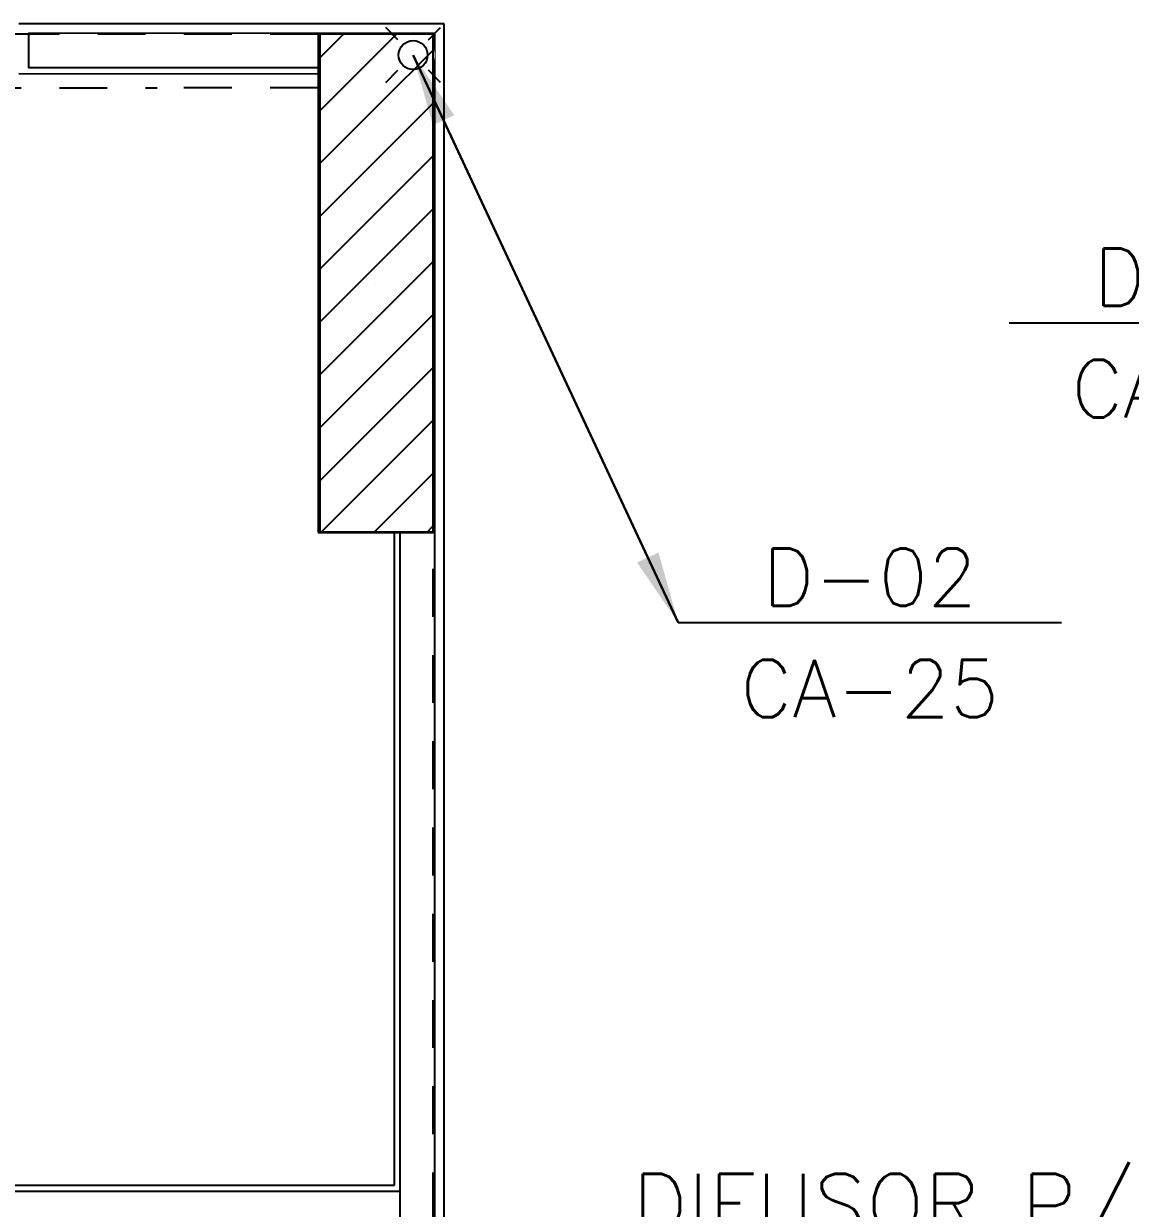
# Model space of a CAD drawing. Header units: millimetres. Extents: x 188.6 to 263.2, y 40.1 to 120.1.
# Drawn here: x 198.192 to 201.079, y 116.719 to 119.81 of the extents above; entities that cross this region are included whole.
import ezdxf
from ezdxf.enums import TextEntityAlignment as Align

# ---------------------------------------------------------------- set-up
doc = ezdxf.new("R2010")
doc.units = ezdxf.units.MM
doc.set_wipeout_variables(frame=1)
doc.linetypes.add('HIDDEN2', pattern=[0.1875, 0.125, -0.0625])
for name, color, linetype in [('ARQ', 8, 'Continuous'), ('ESTR-PILARES', 11, 'Continuous'), ('ESTR-VIGAS', 11, 'HIDDEN2'), ('ESTRUTURA', 7, 'Continuous'), ('HID-TE-AF', 7, 'Continuous'), ('SPDA-COL', 7, 'Continuous'), ('SPDA-D', 164, 'Continuous')]:
    doc.layers.add(name, color=color, linetype=linetype)
doc.styles.add('60-75', font='romans.shx', dxfattribs={"height": 0.12})
doc.styles.add('ROMANS', font='ROMANS.SHX', dxfattribs={"height": 0.15})
doc.dimstyles.new('IND75', dxfattribs={"dimtxt": 0.15, "dimasz": 0.1875, "dimexe": 0.15, "dimexo": 0, "dimgap": 0.1, "dimtad": 1, "dimzin": 10, "dimdsep": 46, "dimtxsty": '60-75', "dimcen": 0, "dimclrd": 256, "dimclre": 1, "dimclrt": 256, "dimadec": 0, "dimazin": 0, "dimtfac": 1, "dimtix": 1, "dimtmove": 2, "dimatfit": 3, "dimfxl": 0.15, "dimtolj": 1, "dimtzin": 6, "dimarcsym": 0})

# ---------------------------------------------------------------- blocks, each defined once
blk = doc.blocks.new('A$C1BFF5DEF')
at = {"layer": 'ARQ', "color": 8}
for p, q in [((0.4003, 10.755), (-0.7097, 10.7554)), ((0.4003, 7.3277), (0.4003, 10.755)), ((0.3753, 10.73), (-0.6847, 10.7303)), ((-0.6847, 10.7303), (-0.6847, 10.6403)), ((0.3753, 7.3527), (0.3753, 10.73)), ((0.0752, 10.64), (-0.6847, 10.6403)), ((-0.7097, 10.6253), (0.0752, 10.625)), ((0.2703, 7.7251), (0.2703, 9.4298)), ((0.2853, 7.3526), (0.2853, 9.4298)), ((-3.4547, 7.71), (0.2853, 7.71)), ((-3.4397, 7.725), (0.2703, 7.725))]:
    blk.add_line(p, q, dxfattribs=at)
blk.add_lwpolyline([(0.3753, 9.4285), (0.0764, 9.4285), (0.0764, 10.7301)], dxfattribs=at)
blk = doc.blocks.new('INDU')
at = {"color": 7}
blk.add_line((-0.005, 0), (0.005, 0), dxfattribs=at)
at = {"style": 'ROMANS'}
for tag, p in [('TQ-01', (0, 0.001189)), ('100', (0, -0.001718))]:
    blk.add_attdef(tag, text='', height=0.0015, dxfattribs=at).set_placement(p, align=Align.MIDDLE)
blk = doc.blocks.new('cap')
blk.add_wipeout([(0.0003, 0.075), (-0.0036, 0.0749), (-0.0076, 0.0746), (-0.0115, 0.0741), (-0.0153, 0.0734), (-0.0191, 0.0725), (-0.0229, 0.0714), (-0.0266, 0.0701), (-0.0302, 0.0686), (-0.0338, 0.067), (-0.0373, 0.0651), (-0.0406, 0.0631), (-0.0439, 0.0608), (-0.047, 0.0585), (-0.05, 0.0559), (-0.0528, 0.0532), (-0.0555, 0.0504), (-0.0581, 0.0474), (-0.0605, 0.0443), (-0.0627, 0.0411), (-0.0648, 0.0377), (-0.0667, 0.0343), (-0.0684, 0.0308), (-0.0699, 0.0271), (-0.0712, 0.0234), (-0.0724, 0.0197), (-0.0733, 0.0159), (-0.074, 0.012), (-0.0746, 0.0081), (-0.0749, 0.0042), (-0.075, 0.0003), (-0.0749, -0.0036), (-0.0746, -0.0076), (-0.0741, -0.0115), (-0.0734, -0.0153), (-0.0725, -0.0191), (-0.0714, -0.0229), (-0.0701, -0.0266), (-0.0686, -0.0302), (-0.067, -0.0338), (-0.0651, -0.0373), (-0.0631, -0.0406), (-0.0608, -0.0439), (-0.0585, -0.047), (-0.0559, -0.05), (-0.0532, -0.0528), (-0.0504, -0.0555), (-0.0474, -0.0581), (-0.0443, -0.0605), (-0.0411, -0.0627), (-0.0377, -0.0648), (-0.0343, -0.0667), (-0.0308, -0.0684), (-0.0271, -0.0699), (-0.0234, -0.0712), (-0.0197, -0.0724), (-0.0159, -0.0733), (-0.012, -0.074), (-0.0081, -0.0746), (-0.0042, -0.0749), (-0.0003, -0.075), (0.0036, -0.0749), (0.0076, -0.0746), (0.0115, -0.0741), (0.0153, -0.0734), (0.0191, -0.0725), (0.0229, -0.0714), (0.0266, -0.0701), (0.0302, -0.0686), (0.0338, -0.067), (0.0373, -0.0651), (0.0406, -0.0631), (0.0439, -0.0608), (0.047, -0.0585), (0.05, -0.0559), (0.0528, -0.0532), (0.0555, -0.0504), (0.0581, -0.0474), (0.0605, -0.0443), (0.0627, -0.0411), (0.0648, -0.0377), (0.0667, -0.0343), (0.0684, -0.0308), (0.0699, -0.0271), (0.0712, -0.0234), (0.0724, -0.0197), (0.0733, -0.0159), (0.074, -0.012), (0.0746, -0.0081), (0.0749, -0.0042), (0.075, -0.0003), (0.0749, 0.0036), (0.0746, 0.0076), (0.0741, 0.0115), (0.0734, 0.0153), (0.0725, 0.0191), (0.0714, 0.0229), (0.0701, 0.0266), (0.0686, 0.0302), (0.067, 0.0338), (0.0651, 0.0373), (0.0631, 0.0406), (0.0608, 0.0439), (0.0585, 0.047), (0.0559, 0.05), (0.0532, 0.0528), (0.0504, 0.0555), (0.0474, 0.0581), (0.0443, 0.0605), (0.0411, 0.0627), (0.0377, 0.0648), (0.0343, 0.0667), (0.0308, 0.0684), (0.0271, 0.0699), (0.0234, 0.0712), (0.0197, 0.0724), (0.0159, 0.0733), (0.012, 0.074), (0.0081, 0.0746), (0.0042, 0.0749)])
for p, q in [((-0.053, 0.053), (-0.0955, 0.0955)), ((0.053, 0.053), (0.0955, 0.0955)), ((-0.0955, -0.0955), (-0.053, -0.053)), ((0.0955, -0.0955), (0.053, -0.053))]:
    blk.add_line(p, q)
blk.add_circle((0, 0), 0.0504)
blk = doc.blocks.new('COBERTURA_29-09-2016')
at = {"layer": 'ESTR-PILARES', "linetype": 'Continuous'}
for p, q in [((-7.72, 11.9506), (-7.5156, 12.155)), ((-7.72, 12.0885), (-7.6535, 12.155)), ((-7.72, 11.8127), (-7.42, 12.1127)), ((-7.72, 11.6748), (-7.42, 11.9748)), ((-7.72, 11.5369), (-7.42, 11.8369)), ((-7.72, 11.3991), (-7.42, 11.6991)), ((-7.72, 11.2612), (-7.42, 11.5612)), ((-7.57, 11.505), (-7.57, 11.505)), ((-7.72, 11.1233), (-7.42, 11.4233)), ((-7.72, 10.9854), (-7.42, 11.2854)), ((-7.7125, 10.855), (-7.42, 11.1475)), ((-7.5746, 10.855), (-7.42, 11.0096)), ((-7.4367, 10.855), (-7.42, 10.8717))]:
    blk.add_line(p, q, dxfattribs=at)
blk.add_lwpolyline([(-7.72, 10.855), (-7.42, 10.855), (-7.42, 12.155), (-7.72, 12.155), (-7.72, 10.855)], dxfattribs=at)
at = {"layer": 'ESTR-VIGAS'}
for points in [[(-7.72, 12.155), (-14.92, 12.155)], [(-14.92, 12.015), (-8.14, 12.015)], [(-7.72, 12.015), (-8.14, 12.015)], [(-7.42, 7.71), (-7.42, 10.855)]]:
    blk.add_lwpolyline(points, dxfattribs=at)

msp = doc.modelspace()

# ---------------------------------------------------------------- block references
at = {"layer": 'ARQ'}
msp.add_blockref('A$C1BFF5DEF', (198.8891, 109.0543), dxfattribs=at)

# ---------------------------------------------------------------- next in the draw order: block references
at = {"layer": 'SPDA-COL'}
ref = msp.add_blockref('INDU', (201.2633, 119.0294), dxfattribs=dict(at, xscale=100, yscale=100, zscale=100))
ref.add_attrib('100', 'CA-25', dxfattribs={"layer": '0', "height": 0.15, "style": 'ROMANS'}).set_placement((201.2633, 118.8576, 0.9), align=Align.MIDDLE)
ref.add_attrib('TQ-01', 'D-03', dxfattribs={"layer": '0', "height": 0.15, "style": 'ROMANS'}).set_placement((201.2633, 119.1483, 0.9), align=Align.MIDDLE)
ref = msp.add_blockref('INDU', (200.3997, 118.2471, -0.9), dxfattribs=dict(at, xscale=100, yscale=100, zscale=100))
ref.add_attrib('100', 'CA-25', dxfattribs={"layer": '0', "height": 0.15, "style": 'ROMANS'}).set_placement((200.3997, 118.0754), align=Align.MIDDLE)
ref.add_attrib('TQ-01', 'D-02', dxfattribs={"layer": '0', "height": 0.15, "style": 'ROMANS'}).set_placement((200.3997, 118.366), align=Align.MIDDLE)
at = {"layer": 'SPDA-D', "xscale": 0.75, "yscale": 0.75, "zscale": 0.75}
msp.add_blockref('cap', (199.2081, 119.7279), dxfattribs=at)

# ---------------------------------------------------------------- next in the draw order: texts
at = {"layer": 'HID-TE-AF', "insert": (199.7804, 116.8092), "char_height": 0.16, "width": 2.477409, "attachment_point": 1, "style": '60-75'}
msp.add_mtext('DIFUSOR P/ CHAMINÉ\\PDE AQUECEDOR', dxfattribs=at)

# ---------------------------------------------------------------- next in the draw order: block references
at = {"layer": 'ESTRUTURA'}
msp.add_blockref('COBERTURA_29-09-2016', (206.6802, 107.6277), dxfattribs=at)

# ---------------------------------------------------------------- next in the draw order: leaders
at = {"layer": 'SPDA-COL'}
for points in [[(199.8997, 118.2471), (199.2081, 119.7279)], [(199.2081, 119.7279), (199.8997, 118.2471)]]:
    msp.add_leader(points, dimstyle='IND75', dxfattribs=at)

doc.saveas('drawing.dxf')
